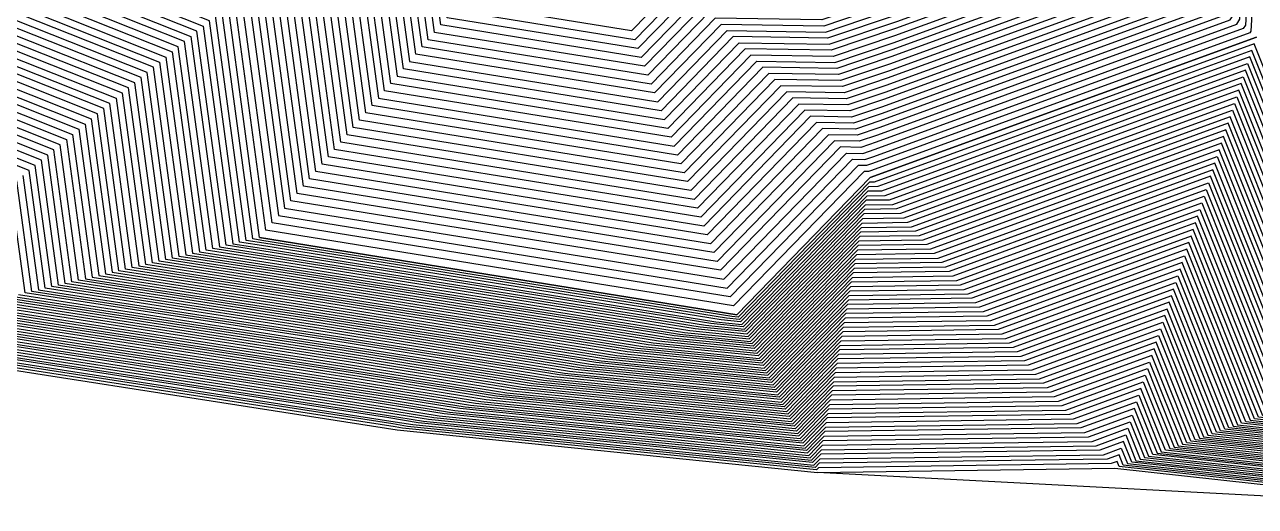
# Model space of a CAD drawing. Extents: x 7084 to 11035, y 13750 to 16729.
# Drawn here: x 8402 to 10154, y 13750 to 14435 of the extents above; entities that cross this region are included whole.
import ezdxf

# ---------------------------------------------------------------- set-up
doc = ezdxf.new("R2010")
doc.units = 0
doc.layers.add('Default', color=7, linetype='Continuous')

msp = doc.modelspace()

# ---------------------------------------------------------------- linework, layer by layer
at = {"layer": 'Default'}
for points in [[(9888.7, 16023.3), (10171.5, 15653.9), (10195.5, 15342.1), (10195.4, 15331.1), (10192.1, 15316.8), (10139.4, 14434.1), (10136.4, 14429.4), (9609.1, 14237.5), (9600.4, 14234.6), (9588.7, 14234.7), (9406.6, 14047.6), (8754.7, 14153.2), (8711.5, 14469.8), (8702.2, 14471.4), (8695.3, 14471.6), (8689.6, 14471.6)], [(9889.5, 16034.8), (10178.2, 15657.7), (10202.7, 15339.4), (10202.7, 15333.9), (10201, 15326.8), (10147.2, 14425.6), (10145.7, 14423.3), (9607.4, 14227.4), (9603.1, 14225.9), (9597.2, 14226), (9411.3, 14035), (8745.8, 14142.8), (8701.7, 14466)], [(8949.3, 16008.7), (9226.1, 15817.4), (9301.1, 15815), (9343.3, 15800.2), (9386.3, 15783.8), (9758.7, 15882.7), (9876.6, 15850.7), (10071.1, 15596.8), (10087.5, 15382.4), (10086.8, 15289.4), (10058.6, 15167.5), (10022.4, 14560.7), (9997.4, 14520.8), (9634.9, 14388.9), (9560.7, 14363.9), (9461.5, 14365.5), (9336.2, 14236.8), (8888, 14309.4), (8858.4, 14527.1), (8779.5, 14540.4), (8720.1, 14541.9), (8671.7, 14541.9), (8642.8, 14551.3), (8260.5, 14703)], [(8147.5, 14694.6), (8680.4, 14483.1), (8687.2, 14480.9), (8698.6, 14480.9), (8712.5, 14480.6), (8731.1, 14477.4), (8772.4, 14174), (9397.2, 14072.9), (9571.8, 14252.2), (9595.1, 14251.8), (9612.6, 14257.7), (10117.9, 14441.6), (10123.8, 14451), (10174.3, 15296.9), (10180.9, 15325.6), (10181.1, 15347.4), (10158.1, 15646.3), (9887.1, 16000.3)], [(10758.2, 15989), (10856.7, 15895.3), (10960.2, 15540.5), (10982.3, 15489.8), (10923.2, 15085.7), (10920.4, 15017.4), (10826.8, 14238.8), (10799.2, 14107.8), (10685.9, 13955), (10641.6, 13898.7), (10429.8, 13785.4), (10025.9, 13829.7), (9990.8, 13917.4), (9889.4, 13880.5), (9544.6, 13875.5), (9509.6, 13839.6), (9021.9, 13888.8), (8896.5, 13909.1), (8231.4, 14012.6)], [(9886.3, 15988.8), (10151.4, 15642.5), (10173.9, 15350.1), (10173.7, 15322.8), (10165.4, 15286.9), (10116, 14459.4), (10108.6, 14447.7), (9614.3, 14267.8), (9592.5, 14260.4), (9563.3, 14260.9), (9392.5, 14085.5), (8781.3, 14184.4), (8740.9, 14481.3), (8717.7, 14485.2), (8700.2, 14485.6), (8686, 14485.6)], [(8400.1, 14220.2), (8422.2, 14057.8), (8836.3, 13993.4), (9170.6, 13939.2), (9474.2, 13908.6), (9567.7, 14004.5), (9782.4, 14007.6), (10052.8, 14106), (10146.2, 13872.3), (10397.7, 13844.7), (10529.6, 13915.2), (10647.6, 14065.3), (10718.1, 14160.4), (10791.9, 14509.8), (10850.2, 14994.6), (10857.5, 15176.6), (10894.3, 15428.2), (10835.3, 15563.6), (10770.9, 15784.5), (10709.6, 15842.8), (10591.6, 15973.2)], [(9885.5, 15977.3), (10144.7, 15638.7), (10166.7, 15352.8), (10166.4, 15320), (10156.5, 15277), (10108.2, 14467.8), (10099.4, 14453.8), (9616, 14277.9)], [(9884.7, 15965.8), (10138, 15634.9), (10159.5, 15355.5), (10159.2, 15317.2), (10147.6, 15267), (10100.4, 14476.3), (10090.1, 14459.9), (9617.7, 14288), (9587.2, 14277.7), (9546.3, 14278.3), (9383.1, 14110.7), (8799.1, 14205.3), (8760.5, 14488.9), (8728, 14494.4), (8703.5, 14495), (8683.6, 14495), (8671.7, 14498.9), (8173.6, 14696.6)], [(9883.9, 15954.3), (10131.4, 15631), (10152.3, 15358.2), (10152, 15314.4), (10138.7, 15257.1), (10092.6, 14484.7), (10080.8, 14466), (9619.4, 14298.1), (9584.5, 14286.3), (9537.8, 14287), (9378.4, 14123.3), (8808, 14215.7), (8770.3, 14492.7), (8733.1, 14499), (8705.2, 14499.7), (8682.4, 14499.7), (8668.8, 14504.1), (8182.2, 14697.2)], [(8269.6, 14021.7), (8884.4, 13926), (9051.6, 13898.9), (9502.5, 13853.4), (9549.2, 13901.3), (9868, 13905.9), (10003.2, 13955.1), (10049.9, 13838.2), (10423.4, 13797.2), (10619.2, 13902), (10678.2, 13977.1), (10783, 14118.3), (10819.8, 14293), (10906.4, 15012.8), (10910.1, 15103.9), (10964.7, 15477.5), (10935.2, 15545.1), (10839.6, 15873.2), (10748.5, 15959.7)], [(10903.9, 15956.3), (11028.9, 15527.9), (11030.7, 15523.6), (10959.3, 15035.7), (10959.1, 15030), (10846.1, 14089.7), (10843.8, 14078.8), (10706.9, 13894.3), (10703.3, 13889.6), (10447.5, 13752.8), (9959.7, 13806.3), (9956.8, 13813.6), (9948.3, 13810.6), (9531.9, 13804.6)], [(10891.1, 15939.7), (11010.1, 15531.3), (11017.5, 15514.4), (10949.5, 15049.3), (10948.6, 15026.5), (10840.8, 14130.4), (10831.6, 14086.7), (10701.2, 13910.9), (10686.5, 13892.1), (10442.6, 13761.7), (9977.7, 13812.7), (9966, 13841.9), (9932.2, 13829.6), (9535.4, 13824), (9523.7, 13812), (8962.4, 13868.7), (8920.6, 13875.5), (8155.2, 13994.6)], [(9883.1, 15942.8), (10124.7, 15627.2), (10145.1, 15360.9), (10144.7, 15311.7), (10129.8, 15247.1), (10084.8, 14493.2), (10071.6, 14472.1), (9621.2, 14308.2), (9581.9, 14294.9), (9529.3, 14295.7), (9373.8, 14135.9), (8816.9, 14226.1), (8780, 14496.5), (8738.3, 14503.6), (8706.8, 14504.4), (8681.2, 14504.4), (8665.9, 14509.4), (8190.9, 14697.9)], [(9337.2, 15834.2), (9365, 15823.5), (9805.1, 15940.5), (9881.5, 15919.8), (10111.3, 15619.6), (10130.7, 15366.3), (10130.2, 15306.1), (10112, 15227.2), (10069.2, 14510), (10053, 14484.3), (9624.6, 14328.3), (9576.6, 14312.2), (9512.4, 14313.2), (9364.4, 14161.2), (8834.7, 14246.9), (8799.6, 14504.2), (8748.6, 14512.8), (8710.2, 14513.8), (8678.8, 14513.8), (8660.1, 14519.8), (8208.3, 14699.1)], [(10899.7, 15950.8), (11022.6, 15529), (11026.3, 15520.5), (10956, 15040.2), (10955.6, 15028.8), (10844.3, 14103.3), (10839.7, 14081.4), (10705, 13899.9), (10697.7, 13890.5), (10445.9, 13755.7), (9965.7, 13808.5), (9959.9, 13823.1), (9943, 13816.9), (9533.1, 13811.1)], [(9937.6, 13823.3), (9962.9, 13832.5), (9971.7, 13810.6), (10444.3, 13758.7), (10692.1, 13891.3), (10703.1, 13905.4), (10835.7, 14084.1), (10842.6, 14116.8), (10952.1, 15027.7), (10952.8, 15044.8), (11021.9, 15517.5), (11016.4, 15530.2), (10895.4, 15945.2)], [(10493.7, 15921.4), (10670.7, 15725.8), (10702.3, 15695.8), (10735.5, 15582), (10824, 15379), (10805, 15249.4), (10793.9, 14976.3), (10763.9, 14726.6), (10653.3, 14202.5), (10616.9, 14153.5), (10440, 13928.4), (10372, 13892.1), (10242.4, 13906.3), (10102.3, 14256.9), (9696.7, 14109.3), (9586.1, 14107.7), (9446, 13963.8), (9289.6, 13979.6), (8788.1, 14060.8), (8574.8, 14094), (8541.6, 14337.5), (8113.8, 14507.3)], [(10487.6, 15918.2), (10668.2, 15718.5), (10698, 15690.2), (10729.2, 15583.1), (10819.6, 15375.9), (10801.7, 15253.9), (10790.4, 14975.2), (10762.2, 14740.1), (10649.2, 14205.2), (10615, 14159.1), (10434.4, 13929.3), (10370.4, 13895), (10248.5, 13908.4), (10105.4, 14266.3), (9691.4, 14115.6), (9587.3, 14114.1), (9444.2, 13967.2), (9297, 13982.1), (8785.1, 14065), (8584.3, 14096.2), (8550.4, 14344.8), (8113.8, 14518.1)], [(8113.9, 14496.4), (8532.7, 14330.2), (8565.2, 14091.7), (8791.1, 14056.5), (9282.1, 13977.1), (9447.8, 13960.3), (9585, 14101.2), (9702.1, 14102.9), (10099.2, 14247.4), (10236.4, 13904.2), (10373.6, 13889.1), (10445.6, 13927.6), (10618.9, 14148), (10657.3, 14199.9), (10765.7, 14713), (10797.4, 14977.5), (10808.3, 15244.8), (10828.4, 15382.1), (10741.7, 15580.8), (10706.6, 15701.3), (10673.1, 15733.1), (10499.8, 15924.6)], [(8174.2, 13999.1), (8914.6, 13883.9), (8977.2, 13873.7), (9520.2, 13818.9), (9537.7, 13836.9), (9921.5, 13842.3), (9972.2, 13860.8), (9989.8, 13817), (10439.4, 13767.6), (10675.2, 13893.8), (10697.4, 13921.9), (10823.5, 14092), (10837.3, 14157.5), (10941.5, 15024.3), (10942.9, 15058.4), (11008.7, 15508.2), (10997.7, 15533.6), (10882.5, 15928.6)], [(8183.8, 14001.3), (8911.5, 13888.1), (8984.7, 13876.2), (9518.4, 13822.3), (9538.8, 13843.3), (9916.2, 13848.7), (9975.3, 13870.2), (9995.8, 13819.1), (10437.8, 13770.6), (10669.6, 13894.6), (10695.5, 13927.4), (10819.4, 14094.6), (10835.6, 14171), (10938, 15023.1), (10939.6, 15062.9), (11004.3, 15505.2), (10991.4, 15534.8), (10878.2, 15923.1)], [(9882.3, 15931.3), (10118, 15623.4), (10137.9, 15363.6), (10137.5, 15308.9), (10120.9, 15237.2), (10077, 14501.6), (10062.3, 14478.2), (9622.9, 14318.2), (9579.2, 14303.5), (9520.9, 14304.5), (9369.1, 14148.5), (8825.8, 14236.5), (8789.8, 14500.4), (8743.4, 14508.2), (8708.5, 14509.1), (8680, 14509.1), (8663, 14514.6), (8199.6, 14698.5)], [(8193.3, 14003.6), (8908.5, 13892.3), (8992.1, 13878.8), (9516.6, 13825.8), (9540, 13849.8), (9910.8, 13855.1), (9978.4, 13879.7), (10001.8, 13821.2), (10436.2, 13773.5), (10664, 13895.4), (10693.5, 13932.9), (10815.4, 14097.2), (10833.8, 14184.6), (10934.5, 15022), (10936.3, 15067.5), (10999.9, 15502.1), (10985.2, 15535.9), (10873.9, 15917.5)], [(10869.6, 15912), (10978.9, 15537.1), (10995.5, 15499), (10933.1, 15072), (10931, 15020.8), (10832.1, 14198.1), (10811.3, 14099.9), (10691.6, 13938.5), (10658.4, 13896.2), (10434.6, 13776.5), (10007.8, 13823.4), (9981.5, 13889.1), (9905.5, 13861.4), (9541.1, 13856.2), (9514.9, 13829.2), (8999.6, 13881.3), (8905.5, 13896.5), (8202.8, 14005.9)], [(8212.4, 14008.1), (8902.5, 13900.7), (9007, 13883.8), (9513.1, 13832.7), (9542.3, 13862.6), (9900.1, 13867.8), (9984.6, 13898.5), (10013.8, 13825.5), (10433, 13779.5), (10652.8, 13897.1), (10689.7, 13944), (10807.3, 14102.5), (10830.3, 14211.7), (10927.5, 15019.7), (10929.8, 15076.6), (10991.1, 15495.9), (10972.7, 15538.2), (10865.3, 15906.4)], [(9880.7, 15908.2), (10104.6, 15615.8), (10123.5, 15368.9), (10123, 15303.3), (10103.1, 15217.3), (10061.4, 14518.5), (10043.7, 14490.3), (9626.3, 14338.4), (9573.9, 14320.8), (9503.9, 14321.9), (9359.7, 14173.8), (8843.6, 14257.3), (8809.4, 14508), (8753.7, 14517.4), (8711.8, 14518.5), (8677.6, 14518.5), (8657.2, 14525.1), (8217, 14699.8)], [(8221.9, 14010.4), (8899.5, 13904.9), (9014.4, 13886.3), (9511.3, 13836.1), (9543.4, 13869.1), (9894.8, 13874.1), (9987.7, 13907.9), (10019.8, 13827.6), (10431.4, 13782.4), (10647.2, 13897.9), (10687.8, 13949.5), (10803.2, 14105.1), (10828.6, 14225.2), (10924, 15018.6), (10926.5, 15081.1), (10986.7, 15492.9), (10966.4, 15539.4), (10861, 15900.9)], [(10469.2, 15908.5), (10661, 15696.6), (10685.1, 15673.6), (10710.5, 15586.6), (10806.4, 15366.7), (10791.9, 15267.6), (10779.9, 14971.7), (10756.9, 14780.8), (10637.1, 14213.1), (10609.3, 14175.6), (10417.5, 13931.7), (10365.6, 13903.9), (10266.5, 13914.8), (10114.7, 14294.6), (9675.3, 14134.7), (9590.7, 14133.5), (9438.9, 13977.6), (9319.3, 13989.7), (8776, 14077.6), (8612.9, 14103)], [(8113.1, 14626.8), (8638.9, 14418.2), (8679.7, 14118.8), (8754.9, 14107.1), (9371.4, 14007.3), (9426.6, 14001.7), (9598.8, 14178.6), (9637.8, 14179.2), (10136.4, 14360.6), (10308.6, 13929.7), (10354.4, 13924.7), (10378.3, 13937.5), (10595.9, 14214.2), (10608.7, 14231.5), (10744.7, 14875.6), (10755.3, 14963.8), (10768.9, 15299.4), (10775.6, 15345.2), (10666.8, 15594.6), (10655.1, 15634.8), (10643.9, 15645.4), (10426.4, 15885.8)], [(10432.5, 15889.1), (10646.4, 15652.7), (10659.4, 15640.4), (10673, 15593.5), (10780, 15348.2), (10772.2, 15294.9), (10758.8, 14964.9), (10746.4, 14862.1), (10612.8, 14228.9), (10597.8, 14208.7), (10383.9, 13936.7), (10356, 13921.7), (10302.6, 13927.6), (10133.3, 14351.2), (9643.2, 14172.8), (9597.6, 14172.2), (9428.3, 13998.3), (9363.9, 14004.8), (8758, 14102.9), (8670.1, 14116.5), (8630, 14410.8), (8113.2, 14616)], [(8113.4, 14583.4), (8603.5, 14388.8), (8641.5, 14109.8), (8767, 14090.2), (9341.6, 13997.2), (9433.6, 13987.9), (9594.2, 14152.8), (9659.2, 14153.8), (10124, 14322.9), (10284.6, 13921.2), (10360.8, 13912.8), (10400.7, 13934.2), (10603.5, 14192.1), (10624.9, 14221), (10751.7, 14821.4), (10769.3, 14968.3), (10782, 15281.2), (10793.2, 15357.5), (10691.8, 15590), (10672.2, 15657), (10653.7, 15674.7), (10450.9, 15898.8)], [(9879.9, 15896.7), (10097.9, 15612), (10116.3, 15371.6), (10115.7, 15300.5), (10094.2, 15207.3), (10053.6, 14526.9), (10034.5, 14496.4), (9628, 14348.5), (9571.3, 14329.4), (9495.4, 14330.6), (9355, 14186.4), (8852.5, 14267.7), (8819.2, 14511.8), (8758.9, 14522), (8713.5, 14523.2), (8676.4, 14523.2), (8654.3, 14530.3), (8225.7, 14700.4)], [(9879, 15885.2), (10091.2, 15608.2), (10109.1, 15374.3), (10108.5, 15297.8), (10085.3, 15197.4), (10045.8, 14535.4), (10025.2, 14502.5), (9629.7, 14358.6), (9568.6, 14338), (9486.9, 14339.3), (9350.3, 14199), (8861.4, 14278.2), (8829, 14515.6), (8764, 14526.6), (8715.1, 14527.8), (8675.2, 14527.8), (8651.4, 14535.6), (8234.4, 14701.1)], [(8241, 14014.9), (8893.5, 13913.4), (9029.3, 13891.4), (9507.8, 13843), (9545.7, 13882), (9884.1, 13886.8), (9993.9, 13926.8), (10031.9, 13831.9), (10428.2, 13788.3), (10636, 13899.6), (10684, 13960.5), (10795.1, 14110.4), (10825.1, 14252.3), (10916.9, 15016.3), (10919.9, 15090.2), (10977.9, 15486.7), (10954, 15541.7), (10852.5, 15889.8)], [(8250.5, 14017.1), (8890.5, 13917.6), (9036.7, 13893.9), (9506, 13846.5), (9546.9, 13888.4), (9878.7, 13893.2), (9997, 13936.2), (10037.9, 13834), (10426.6, 13791.3), (10630.4, 13900.4), (10682.1, 13966), (10791.1, 14113), (10823.3, 14265.9), (10913.4, 15015.1), (10916.6, 15094.8), (10973.5, 15483.6), (10947.7, 15542.8), (10848.2, 15884.3)], [(10438.6, 15892.3), (10648.8, 15660), (10663.7, 15645.9), (10679.3, 15592.3), (10784.4, 15351.3), (10775.4, 15290.3), (10762.3, 14966), (10748.2, 14848.5), (10616.8, 14226.2), (10599.7, 14203.2), (10389.5, 13935.9), (10357.6, 13918.7), (10296.6, 13925.4), (10130.2, 14341.8), (9648.5, 14166.5), (9596.5, 14165.7), (9430.1, 13994.8), (9356.5, 14002.3), (8761, 14098.7), (8660.6, 14114.3)], [(10395.8, 15869.6), (10631.8, 15608.9), (10633.6, 15607.1), (10635.6, 15600.4), (10753.6, 15329.8), (10752.5, 15322.2), (10737.7, 14958), (10735.9, 14943.4), (10588.5, 14244.7), (10586.3, 14241.8), (10350.3, 13941.6), (10346.3, 13939.5), (10338.7, 13940.3), (10151.9, 14407.8), (9611.1, 14211), (9604.6, 14210.9), (9417.7, 14019), (9408.5, 14019.9), (8739.9, 14128.1), (8727.3, 14130.1), (8683.1, 14454.8), (8112.8, 14681.2)], [(10401.9, 15872.9), (10634.2, 15616.2), (10637.9, 15612.6), (10641.8, 15599.3), (10758, 15332.9), (10755.7, 15317.6), (10741.2, 14959.2), (10737.7, 14929.8), (10592.5, 14242), (10588.2, 14236.3), (10355.9, 13940.8), (10347.9, 13936.5), (10332.7, 13938.2), (10148.8, 14398.3), (9616.4, 14204.6), (9603.4, 14204.4), (9419.5, 14015.5), (9401.1, 14017.4), (8742.9, 14123.9), (8717.8, 14127.8), (8674.3, 14447.5), (8112.9, 14670.3)], [(10420.3, 15882.6), (10641.5, 15638.1), (10650.8, 15629.3), (10660.6, 15595.8), (10771.2, 15342.1), (10765.6, 15304), (10751.8, 14962.6), (10742.9, 14889.2), (10604.7, 14234.1), (10594, 14219.7), (10372.7, 13938.3), (10352.7, 13927.6), (10314.6, 13931.8), (10139.5, 14370), (9632.5, 14185.5), (9599.9, 14185.1), (9424.8, 14005.2), (9378.8, 14009.8), (8751.9, 14111.3), (8689.2, 14121.1), (8647.7, 14425.5), (8113, 14637.7)], [(8113, 14648.6), (8656.6, 14432.8), (8698.7, 14123.3), (8748.9, 14115.5), (9386.2, 14012.3), (9423, 14008.6), (9601.1, 14191.5), (9627.1, 14191.9), (10142.6, 14379.5), (10320.7, 13933.9), (10351.1, 13930.6), (10367.1, 13939.2), (10592.1, 14225.2), (10600.6, 14236.8), (10741.2, 14902.7), (10748.3, 14961.5), (10762.3, 15308.5), (10766.8, 15339), (10654.3, 15597), (10646.5, 15623.7), (10639.1, 15630.8), (10414.1, 15879.4)], [(9878.2, 15873.7), (10084.5, 15604.4), (10101.9, 15377), (10101.3, 15295), (10076.4, 15187.4), (10038, 14543.8), (10015.9, 14508.6), (9631.5, 14368.7), (9566, 14346.7), (9478.4, 14348), (9345.6, 14211.6), (8870.2, 14288.6), (8838.8, 14519.4), (8769.2, 14531.2), (8716.8, 14532.5), (8674, 14532.5), (8648.5, 14540.8), (8243.1, 14701.7)], [(8260.1, 14019.4), (8887.5, 13921.8), (9044.2, 13896.4), (9504.3, 13849.9), (9548, 13894.9), (9873.4, 13899.5), (10000.1, 13945.7), (10043.9, 13836.1), (10425, 13794.3), (10624.8, 13901.2), (10680.1, 13971.5), (10787, 14115.7), (10821.6, 14279.4), (10909.9, 15014), (10913.4, 15099.3), (10969.1, 15480.5), (10941.5, 15544), (10843.9, 15878.7)], [(10835.3, 15867.6), (10929, 15546.3), (10960.3, 15474.4), (10906.8, 15108.4), (10902.9, 15011.7), (10818.1, 14306.5), (10778.9, 14120.9), (10676.3, 13982.6), (10613.6, 13902.9), (10421.8, 13800.2), (10055.9, 13840.4), (10006.3, 13964.5), (9862.7, 13912.3), (9550.4, 13907.8), (9500.7, 13856.8), (9059, 13901.4), (8881.4, 13930.2), (8279.1, 14023.9)], [(10408, 15876.1), (10636.6, 15623.5), (10642.2, 15618.2), (10648.1, 15598.1), (10762.4, 15335.9), (10759, 15313.1), (10744.7, 14960.3), (10739.4, 14916.3), (10596.6, 14239.4), (10590.1, 14230.7), (10361.5, 13940), (10349.5, 13933.6), (10326.7, 13936.1), (10145.7, 14388.9), (9621.8, 14198.2), (9602.3, 14198), (9421.3, 14012.1), (9393.7, 14014.9), (8745.9, 14119.7)], [(9877.4, 15862.2), (10077.8, 15600.6), (10094.7, 15379.7), (10094, 15292.2), (10067.5, 15177.5), (10030.2, 14552.2), (10006.7, 14514.7), (9633.2, 14378.8), (9563.3, 14355.3), (9469.9, 14356.7), (9340.9, 14224.2), (8879.1, 14299), (8848.6, 14523.3), (8774.3, 14535.8), (8718.4, 14537.2), (8672.9, 14537.2), (8645.6, 14546.1), (8251.8, 14702.4)], [(10826.7, 15856.5), (10916.5, 15548.6), (10951.5, 15468.2), (10900.2, 15117.5), (10895.8, 15009.4), (10814.6, 14333.6), (10770.8, 14126.2), (10672.5, 13993.6), (10602.4, 13904.5), (10418.6, 13806.1), (10068, 13844.6), (10012.5, 13983.4), (9852, 13925), (9552.7, 13920.7), (9497.2, 13863.7), (9073.9, 13906.5), (8875.4, 13938.6), (8298.2, 14028.4)], [(8307.7, 14030.7), (8872.4, 13942.8), (9081.3, 13909), (9495.4, 13867.2), (9553.8, 13927.1), (9846.6, 13931.3), (10015.6, 13992.8), (10074, 13846.7), (10417, 13809.1), (10596.8, 13905.3), (10670.6, 13999.1), (10766.8, 14128.8), (10812.9, 14347.2), (10892.3, 15008.3), (10896.9, 15122.1), (10947.1, 15465.2), (10910.3, 15549.7), (10822.4, 15851)], [(10831, 15862.1), (10922.7, 15547.4), (10955.9, 15471.3), (10903.5, 15113), (10899.4, 15010.6), (10816.4, 14320.1), (10774.9, 14123.6), (10674.4, 13988.1), (10608, 13903.7), (10420.2, 13803.2), (10062, 13842.5), (10009.4, 13974), (9857.3, 13918.6), (9551.5, 13914.2), (9499, 13860.3), (9066.5, 13904), (8878.4, 13934.4)], [(9875.8, 15839.2), (10064.4, 15592.9), (10080.4, 15385.1), (10079.5, 15286.6), (10049.7, 15157.6), (10014.6, 14569.1), (9988.1, 14526.9), (9636.6, 14399), (9558, 14372.5), (9453, 14374.2), (9331.5, 14249.4), (8896.9, 14319.8), (8868.2, 14530.9), (8784.6, 14545), (8721.8, 14546.6), (8670.5, 14546.6), (8639.9, 14556.5), (8269.2, 14703.7)], [(8317.3, 14033), (8869.4, 13947), (9088.8, 13911.5), (9493.7, 13870.6), (9555, 13933.6), (9841.2, 13937.7), (10018.7, 14002.3), (10080, 13848.9), (10415.4, 13812.1), (10591.2, 13906.2), (10668.6, 14004.6), (10762.7, 14131.5), (10811.1, 14360.7), (10888.8, 15007.1), (10893.7, 15126.6), (10942.7, 15462.1), (10904, 15550.9), (10818.1, 15845.5)], [(8326.8, 14035.2), (8866.4, 13951.3), (9096.2, 13914), (9491.9, 13874.1), (9556.1, 13940), (9835.9, 13944), (10021.8, 14011.7), (10086, 13851), (10413.8, 13815), (10585.6, 13907), (10666.7, 14010.2), (10758.7, 14134.1), (10809.4, 14374.3), (10885.3, 15006), (10890.4, 15131.2), (10938.3, 15459), (10897.8, 15552), (10813.8, 15839.9)], [(10809.5, 15834.4), (10891.5, 15553.2), (10933.9, 15455.9), (10887.1, 15135.7), (10881.8, 15004.9), (10807.6, 14387.8), (10754.6, 14136.7), (10664.8, 14015.7), (10580, 13907.8), (10412.1, 13818), (10092, 13853.1), (10024.9, 14021.1), (9830.5, 13950.4), (9557.3, 13946.5), (9490.1, 13877.5), (9103.7, 13916.6), (8863.4, 13955.5), (8336.3, 14037.5)], [(8277.9, 14704.3), (8637, 14561.8), (8669.3, 14551.3), (8723.4, 14551.3), (8789.8, 14549.6), (8877.9, 14534.7), (8905.8, 14330.2), (9326.8, 14262.1), (9444.5, 14382.9), (9555.4, 14381.1), (9638.3, 14409.1), (9978.9, 14533), (10006.8, 14577.5), (10040.8, 15147.6), (10072.3, 15283.8), (10073.2, 15387.7), (10057.7, 15589.1), (9875, 15827.7)], [(9874.2, 15816.2), (10051, 15585.3), (10066, 15390.4), (10065, 15281.1), (10032, 15137.7), (9999, 14586), (9969.6, 14539.1), (9640, 14419.2), (9552.7, 14389.8), (9436, 14391.6), (9322.2, 14274.7), (8914.7, 14340.6), (8887.7, 14538.5), (8794.9, 14554.2), (8725.1, 14556), (8668.1, 14556), (8634.1, 14567), (8286.5, 14704.9)], [(10801, 15823.3), (10879, 15555.5), (10925.1, 15449.8), (10880.5, 15144.8), (10874.8, 15002.6), (10804.1, 14414.9), (10746.5, 14142), (10661, 14026.7), (10568.8, 13909.5), (10408.9, 13823.9), (10104.1, 13857.4), (10031.1, 14040), (9819.8, 13963.1), (9559.6, 13959.4), (9486.6, 13884.4), (9118.5, 13921.6), (8857.3, 13963.9), (8355.4, 14042)], [(10796.7, 15817.7), (10872.8, 15556.6), (10920.7, 15446.7), (10877.2, 15149.3), (10871.2, 15001.4), (10802.4, 14428.5), (10742.4, 14144.6), (10659.1, 14032.2), (10563.2, 13910.3), (10407.3, 13826.9), (10110.1, 13859.5), (10034.2, 14049.4), (9814.5, 13969.4), (9560.7, 13965.8)], [(9873.4, 15804.7), (10044.3, 15581.5), (10058.8, 15393.1), (10057.8, 15278.3), (10023.1, 15127.7), (9991.2, 14594.4), (9960.3, 14545.2), (9641.7, 14429.3), (9550.1, 14398.4), (9427.5, 14400.3), (9317.5, 14287.3), (8923.6, 14351.1), (8897.5, 14542.3), (8800.1, 14558.8), (8726.7, 14560.7), (8666.9, 14560.7), (8631.2, 14572.3), (8295.2, 14705.6)], [(10779.5, 15795.6), (10847.8, 15561.3), (10903.1, 15434.4), (10864.1, 15167.5), (10857.2, 14996.9), (10795.4, 14482.7), (10726.2, 14155.2), (10651.4, 14054.3), (10540.8, 13913.6), (10400.9, 13838.7), (10134.1, 13868), (10046.6, 14087.1), (9793.1, 13994.9), (9565.3, 13991.6), (9477.8, 13901.7), (9155.7, 13934.2), (8842.3, 13985), (8403.1, 14053.3), (8382.4, 14205.5)], [(8384, 14048.8), (8848.3, 13976.5), (9140.8, 13929.2), (9481.3, 13894.8), (9563, 13978.7), (9803.8, 13982.2), (10040.4, 14068.3), (10122.1, 13863.8), (10404.1, 13832.8), (10552, 13911.9), (10655.2, 14043.2), (10734.3, 14149.9), (10798.9, 14455.6), (10864.2, 14999.1), (10870.7, 15158.4), (10911.9, 15440.5), (10860.3, 15558.9), (10788.1, 15806.7)], [(9798.4, 13988.5), (10043.5, 14077.7), (10128.1, 13865.9), (10402.5, 13835.8), (10546.4, 13912.8), (10653.3, 14048.8), (10730.3, 14152.5), (10797.1, 14469.1), (10860.7, 14998), (10867.4, 15163), (10907.5, 15437.5), (10854.1, 15560.1), (10783.8, 15801.1)], [(8303.9, 14706.2), (8628.3, 14577.5), (8665.7, 14565.4), (8728.4, 14565.4), (8805.2, 14563.4), (8907.3, 14546.2), (8932.5, 14361.5), (9312.8, 14299.9), (9419, 14409), (9547.4, 14407), (9643.5, 14439.4), (9951, 14551.3), (9983.4, 14602.9), (10014.2, 15117.8), (10050.6, 15275.5), (10051.6, 15395.8), (10037.6, 15577.7), (9872.6, 15793.2)], [(9871.8, 15781.7), (10030.9, 15573.9), (10044.4, 15398.5), (10043.3, 15272.7), (10005.3, 15107.8), (9975.6, 14611.3), (9941.8, 14557.4), (9645.2, 14449.5), (9544.8, 14415.6), (9410.5, 14417.8), (9308.1, 14312.5), (8941.4, 14371.9), (8917.1, 14550), (8810.4, 14567.9), (8730, 14570.1), (8664.5, 14570.1), (8625.4, 14582.7), (8312.6, 14706.9)], [(9353.4, 15743.6), (9421.7, 15717.6), (9681.2, 15786.5), (9868.6, 15735.7), (10004.1, 15558.7), (10015.6, 15409.2), (10014.3, 15261.6), (9969.7, 15068), (9944.4, 14645.1), (9904.7, 14581.8), (9652, 14489.8), (9534.2, 14450.1), (9376.6, 14452.6), (9289.3, 14363), (8976.9, 14413.5), (8956.3, 14565.3), (8831, 14586.3), (8736.7, 14588.8), (8659.7, 14588.8), (8613.8, 14603.7), (8347.4, 14709.5)], [(8114.2, 14442), (8488.5, 14293.5), (8517.5, 14080.4), (8806.1, 14035.5), (9244.9, 13964.4), (9456.6, 13943.1), (9579.2, 14069), (9728.8, 14071.1), (10083.7, 14200.3), (10206.3, 13893.5), (10381.6, 13874.3), (10473.6, 13923.5), (10628.4, 14120.4), (10677.6, 14186.7), (10774.4, 14645.3), (10815, 14983.2), (10824.7, 15222.1), (10850.4, 15397.5), (10772.9, 15575.1), (10728, 15729), (10685.3, 15769.7)], [(8114.2, 14452.9), (8497.3, 14300.8), (8527.1, 14082.7), (8803.1, 14039.7), (9252.4, 13967), (9454.8, 13946.5), (9580.3, 14075.4), (9723.5, 14077.5), (10086.8, 14209.7), (10212.4, 13895.7), (10380, 13877.3), (10468, 13924.3), (10626.5, 14126), (10673.6, 14189.4), (10772.7, 14658.8), (10811.5, 14982), (10821.4, 15226.7), (10846, 15394.4), (10766.7, 15576.2), (10723.7, 15723.5), (10682.8, 15762.4)], [(10753.8, 15762.3), (10810.4, 15568.2), (10876.7, 15415.9), (10844.4, 15194.8), (10836.1, 14990), (10784.9, 14564), (10701.9, 14171), (10639.9, 14087.4), (10507.2, 13918.5), (10391.3, 13856.5), (10170.2, 13880.8), (10065.2, 14143.7), (9761, 14033), (9572.3, 14030.3), (9467.2, 13922.4), (9200.3, 13949.3), (8824.2, 14010.2), (8460.3, 14066.8), (8435.4, 14249.5), (8114.6, 14376.8)], [(9283.5, 15757.6), (9355.5, 15732.3), (9428.8, 15704.3), (9665.7, 15767.3), (9867, 15712.6), (9990.7, 15551), (10001.2, 15414.6), (9999.8, 15256), (9951.9, 15048.1), (9928.8, 14661.9), (9886.2, 14594), (9655.5, 14510), (9528.9, 14467.4), (9359.6, 14470), (9279.9, 14388.2), (8994.7, 14434.4), (8975.8, 14572.9), (8841.2, 14595.5), (8740, 14598.2), (8657.3, 14598.2), (8608, 14614.2), (8364.8, 14710.7)], [(10762.3, 15773.4), (10822.9, 15565.9), (10885.5, 15422.1), (10851, 15185.7), (10843.1, 14992.3), (10788.4, 14536.9), (10710, 14165.7), (10643.8, 14076.3), (10518.4, 13916.9), (10394.5, 13850.6), (10158.2, 13876.5), (10059, 14124.9), (9771.7, 14020.3), (9570, 14017.4), (9470.7, 13915.5), (9185.5, 13944.3), (8830.2, 14001.8)], [(9734.2, 14064.8), (10080.6, 14190.9), (10200.3, 13891.4), (10383.2, 13871.3), (10479.2, 13922.7), (10630.4, 14114.9), (10681.7, 14184.1), (10776.1, 14631.7), (10818.5, 14984.3), (10828, 15217.6), (10854.8, 15400.6), (10779.2, 15573.9), (10732.3, 15734.6), (10687.7, 15777)], [(10678, 15747.8), (10715.2, 15712.4), (10754.2, 15578.5), (10837.2, 15388.2), (10814.8, 15235.8), (10804.5, 14979.7), (10769.2, 14685.9), (10665.5, 14194.6), (10622.7, 14137), (10456.8, 13926), (10376.8, 13883.2), (10224.4, 13899.9), (10093, 14228.6), (9712.8, 14090.2), (9582.6, 14088.3), (9451.3, 13953.4), (9267.2, 13972), (8797.1, 14048.1), (8546.2, 14087.2), (8515, 14315.5), (8114, 14474.7)], [(10680.4, 15755.1), (10719.4, 15718), (10760.4, 15577.4), (10841.6, 15391.3), (10818.1, 15231.2), (10808, 14980.9), (10770.9, 14672.4), (10669.5, 14192), (10624.6, 14131.5), (10462.4, 13925.1), (10378.4, 13880.2), (10218.4, 13897.8), (10089.9, 14219.2), (9718.1, 14083.8), (9581.5, 14081.9), (9453.1, 13950), (9259.8, 13969.5), (8800.1, 14043.9), (8536.6, 14084.9), (8506.2, 14308.2), (8114.1, 14463.8)], [(8114.4, 14409.4), (8462, 14271.5), (8488.9, 14073.6), (8815.2, 14022.9), (9222.6, 13956.9), (9461.9, 13932.7), (9575.7, 14049.7), (9744.9, 14052.1), (10074.4, 14172), (10188.3, 13887.2), (10386.5, 13865.4), (10490.4, 13921), (10634.2, 14103.9), (10689.8, 14178.8), (10779.6, 14604.6), (10825.6, 14986.6), (10834.5, 15208.5), (10863.5, 15406.7), (10791.6, 15571.6), (10740.9, 15745.7)], [(10745.2, 15751.2), (10797.9, 15570.5), (10867.9, 15409.8), (10837.8, 15203.9), (10829.1, 14987.7), (10781.4, 14591.1), (10693.8, 14176.2), (10636.1, 14098.4), (10496, 13920.2), (10388.1, 13862.4), (10182.3, 13885), (10071.4, 14162.6), (9750.2, 14045.7), (9574.6, 14043.2), (9463.6, 13929.3), (9215.2, 13954.4), (8818.2, 14018.6), (8479.4, 14071.4), (8453.1, 14264.2), (8114.5, 14398.6)], [(10749.5, 15756.8), (10804.1, 15569.3), (10872.3, 15412.9), (10841.1, 15199.4), (10832.6, 14988.9), (10783.1, 14577.5), (10697.9, 14173.6), (10638, 14092.9), (10501.6, 13919.4), (10389.7, 13859.5), (10176.3, 13882.9), (10068.3, 14153.1), (9755.6, 14039.4), (9573.4, 14036.8), (9465.4, 13925.8), (9207.8, 13951.8), (8821.2, 14014.4), (8469.9, 14069.1), (8444.3, 14256.8), (8114.6, 14387.7)], [(9869.4, 15747.2), (10010.8, 15562.5), (10022.8, 15406.5), (10021.6, 15264.4), (9978.6, 15078), (9952.2, 14636.6), (9914, 14575.7), (9650.3, 14479.7), (9536.8, 14441.5), (9385.1, 14443.9), (9294, 14350.3), (8968, 14403.1), (8946.5, 14561.4), (8825.8, 14581.7), (8735, 14584.1), (8660.9, 14584.1), (8616.7, 14598.5), (8338.7, 14708.8)], [(9282, 15752.8), (9356.5, 15726.6), (9432.3, 15697.7), (9658, 15757.7), (9866.2, 15701.1), (9984, 15547.2), (9994, 15417.3), (9992.6, 15253.2), (9943, 15038.2), (9921, 14670.4), (9876.9, 14600.1), (9657.2, 14520.1), (9526.2, 14476), (9351.1, 14478.8), (9275.2, 14400.8), (9003.6, 14444.8), (8985.6, 14576.7), (8846.4, 14600.1), (8741.6, 14602.9), (8656.2, 14602.9), (8605.1, 14619.4), (8373.5, 14711.4)], [(9357.5, 15721), (9435.8, 15691.1), (9650.2, 15748), (9865.4, 15689.6), (9977.3, 15543.4), (9986.8, 15420), (9985.4, 15250.5), (9934.1, 15028.2), (9913.2, 14678.8), (9867.6, 14606.2), (9658.9, 14530.2), (9523.6, 14484.6), (9342.7, 14487.5), (9270.6, 14413.4), (9012.5, 14455.2), (8995.4, 14580.5), (8851.5, 14604.7), (8743.3, 14607.6), (8655, 14607.6), (8602.3, 14624.7), (8382.1, 14712)], [(9870.2, 15758.7), (10017.5, 15566.3), (10030, 15403.9), (10028.8, 15267.2), (9987.5, 15087.9), (9960, 14628.2), (9923.2, 14569.6), (9648.6, 14469.6), (9539.5, 14432.9), (9393.6, 14435.2), (9298.7, 14337.7), (8959.2, 14392.7), (8936.7, 14557.6), (8820.7, 14577.1), (8733.3, 14579.4)], [(9279.1, 15743.3), (9358.5, 15715.3), (9439.4, 15684.4), (9642.5, 15738.4), (9864.5, 15678.1), (9970.6, 15539.6), (9979.6, 15422.7), (9978.1, 15247.7), (9925.2, 15018.3), (9905.4, 14687.3), (9858.4, 14612.3), (9660.6, 14540.3), (9520.9, 14493.2), (9334.2, 14496.2), (9265.9, 14426), (9021.4, 14465.6), (9005.2, 14584.3), (8856.7, 14609.3)], [(10675.5, 15740.4), (10710.9, 15706.9), (10747.9, 15579.7), (10832.8, 15385.2), (10811.6, 15240.3), (10801, 14978.6), (10767.4, 14699.5), (10661.4, 14197.3), (10620.8, 14142.5), (10451.2, 13926.8), (10375.2, 13886.1), (10230.4, 13902), (10096.1, 14238), (9707.4, 14096.6), (9583.8, 14094.8), (9449.5, 13956.9), (9274.7, 13974.5), (8794.1, 14052.3), (8555.7, 14089.4), (8523.9, 14322.8), (8114, 14485.5)], [(8138.8, 14694), (8683.3, 14477.9), (8688.4, 14476.2), (8696.9, 14476.2), (8707.4, 14476), (8721.3, 14473.6), (8763.6, 14163.6), (9401.9, 14060.3), (9580.3, 14243.5), (9597.8, 14243.2), (9610.9, 14247.6), (10127.2, 14435.5), (10131.6, 14442.5), (10183.2, 15306.8), (10188.2, 15328.4), (10188.3, 15344.8), (10164.8, 15650.1)], [(8113.4, 14572.5), (8594.6, 14381.5), (8632, 14107.5), (8770, 14086), (9334.2, 13994.7), (9435.4, 13984.5), (9593, 14146.4), (9664.6, 14147.4), (10120.9, 14313.5), (10278.5, 13919.1), (10362.4, 13909.9), (10406.3, 13933.4), (10605.5, 14186.6), (10629, 14218.3), (10753.4, 14807.9), (10772.9, 14969.5), (10785.3, 15276.7), (10797.6, 15360.6), (10698, 15588.9)], [(7446.4, 14178.9), (8117, 13985.5), (8932.6, 13858.6), (9530.7, 13798.2), (9953.7, 13804.2), (10449.1, 13749.8), (9530.7, 13798.2), (9953.7, 13804.2), (10449.1, 13749.8), (10708.9, 13888.8), (10847.8, 14076.2), (11035.1, 15526.7), (10962.6, 15031.1), (10847.8, 14076.2), (10636.4, 13755.9), (10708.9, 13888.8), (10636.4, 13755.9), (10449.1, 13749.8), (10708.9, 13888.8)], [(8164.7, 13996.8), (8917.6, 13879.7), (8969.8, 13871.2), (9521.9, 13815.4), (9536.5, 13830.4), (9926.9, 13836), (9969.1, 13851.4), (9983.7, 13814.8), (10441, 13764.6), (10680.8, 13892.9), (10699.3, 13916.4), (10827.6, 14089.3), (10839.1, 14143.9), (10945, 15025.4), (10946.2, 15053.8), (11013.1, 15511.3), (11003.9, 15532.5)], [(10008.4, 15411.9), (10007.1, 15258.8), (9960.8, 15058.1), (9936.6, 14653.5), (9895.4, 14587.9), (9653.8, 14499.9), (9531.5, 14458.8), (9368.1, 14461.3), (9284.6, 14375.6), (8985.8, 14423.9), (8966.1, 14569.1), (8836.1, 14590.9), (8738.3, 14593.5), (8658.5, 14593.5), (8610.9, 14609), (8356.1, 14710.1)], [(10883.8, 15140.3), (10878.3, 15003.7), (10805.9, 14401.4), (10750.6, 14139.4), (10662.9, 14021.2), (10574.4, 13908.6), (10410.5, 13820.9), (10098.1, 13855.3), (10028, 14030.5), (9825.2, 13956.7), (9558.4, 13952.9), (9488.4, 13881), (9111.1, 13919.1), (8860.4, 13959.7), (8345.9, 14039.7)], [(8736.9, 14132.4), (9416, 14022.4), (9605.7, 14217.3), (10155, 14417.2), (9605.7, 14217.3), (9416, 14022.4), (8736.9, 14132.4), (8691.9, 14462.2), (8112.7, 14692.1), (7578.4, 14966.9)], [(9616, 14277.9), (9589.8, 14269), (9554.8, 14269.6), (9387.8, 14098.1), (8790.2, 14194.8), (8750.7, 14485.1), (8722.8, 14489.8), (8701.9, 14490.3), (8684.8, 14490.3), (8674.6, 14493.6), (8164.9, 14695.9)], [(8321.3, 14707.5), (8622.5, 14588), (8663.3, 14574.8), (8731.7, 14574.8), (8815.5, 14572.5), (8926.9, 14553.8), (8950.3, 14382.3), (9303.4, 14325.1), (9402.1, 14426.5), (9542.1, 14424.3), (9646.9, 14459.6), (9932.5, 14563.5)], [(8736.9, 14132.4), (8691.9, 14462.2), (8112.7, 14692.1), (7478.6, 14477.2)], [(8745.9, 14119.7), (8708.3, 14125.6), (8665.4, 14440.2), (8112.9, 14659.4)], [(8660.6, 14114.3), (8621.2, 14403.5), (8113.2, 14605.1)], [(8113.3, 14594.2), (8612.3, 14396.2), (8651.1, 14112), (8764, 14094.4), (9349, 13999.7), (9431.9, 13991.4), (9595.3, 14159.3), (9653.9, 14160.1), (10127.1, 14332.3), (10290.6, 13923.3), (10359.2, 13915.8)], [(10607.4, 14181.1), (10411.9, 13932.6), (10364, 13906.9), (10272.5, 13916.9), (10117.8, 14304), (9669.9, 14141), (9591.9, 14139.9), (9437.2, 13981), (9326.7, 13992.2), (8773, 14081.8), (8622.4, 14105.2), (8585.8, 14374.2), (8113.5, 14561.6)], [(8612.9, 14103), (8577, 14366.8), (8113.6, 14550.7)], [(10260.5, 13912.7), (10111.6, 14285.2), (9680.7, 14128.3), (9589.6, 14127), (9440.7, 13974.1), (9311.9, 13987.1), (8779, 14073.4), (8603.4, 14100.7), (8568.1, 14359.5), (8113.6, 14539.9)], [(10613.1, 14164.6), (10428.8, 13930.1), (10368.8, 13898), (10254.5, 13910.6), (10108.5, 14275.7), (9686, 14122), (9588.4, 14120.6), (9442.5, 13970.7), (9304.4, 13984.6), (8782.1, 14069.2), (8593.8, 14098.5), (8559.3, 14352.2), (8113.7, 14529)], [(10793.6, 14496.2), (10722.2, 14157.8), (10649.5, 14059.8), (10535.2, 13914.4), (10399.3, 13841.7), (10140.2, 13870.1), (10049.7, 14096.6), (9787.7, 14001.2), (9566.5, 13998.1), (9476, 13905.1), (9163.1, 13936.7), (8839.3, 13989.2), (8412.6, 14055.6), (8391.2, 14212.9)], [(8114.3, 14431.2), (8479.7, 14286.2), (8508, 14078.1), (8809.2, 14031.3), (9237.5, 13961.9), (9458.3, 13939.6), (9578, 14062.5), (9734.2, 14064.8)], [(8114.4, 14420.3), (8470.8, 14278.8), (8498.5, 14075.9), (8812.2, 14027.1), (9230.1, 13959.4), (9460.1, 13936.2), (9576.9, 14056.1), (9739.5, 14058.4), (10077.5, 14181.4), (10194.3, 13889.3), (10384.9, 13868.4)], [(10706, 14168.3), (10641.8, 14081.8), (10512.8, 13917.7), (10392.9, 13853.5), (10164.2, 13878.7), (10062.1, 14134.3), (9766.3, 14026.6), (9571.1, 14023.9), (9468.9, 13918.9), (9192.9, 13946.8), (8827.2, 14006), (8450.8, 14064.6), (8426.6, 14242.2), (8114.7, 14366)], [(8830.2, 14001.8), (8441.2, 14062.3), (8417.7, 14234.8), (8114.8, 14355.1)], [(10645.7, 14070.8), (10524, 13916.1), (10396.1, 13847.6), (10152.2, 13874.4), (10055.9, 14115.4), (9777, 14013.9), (9568.8, 14011), (9472.5, 13912), (9178, 13941.8), (8833.2, 13997.6), (8431.7, 14060.1), (8408.9, 14227.5), (8114.8, 14344.2)], [(9560.7, 13965.8), (9484.8, 13887.9), (9126, 13924.1), (8854.3, 13968.1), (8365, 14044.3)], [(10657.2, 14037.7), (10557.6, 13911.1), (10405.7, 13829.8), (10116.1, 13861.6), (10037.3, 14058.8), (9809.1, 13975.8), (9561.9, 13972.3), (9483.1, 13891.3), (9133.4, 13926.6), (8851.3, 13972.3), (8374.5, 14046.5)], [(8393.6, 14051), (8845.3, 13980.7), (9148.3, 13931.7), (9479.5, 13898.2), (9564.2, 13985.2), (9798.4, 13988.5)], [(8878.4, 13934.4), (8288.7, 14026.2)], [(8145.6, 13992.3), (8923.6, 13871.2), (8954.9, 13866.2), (9525.4, 13808.5), (9534.2, 13817.5), (9937.6, 13823.3)], [(9531.9, 13804.6), (9529, 13801.6), (8940.1, 13861.1), (8929.6, 13862.8), (8126.5, 13987.8)], [(9533.1, 13811.1), (9527.2, 13805.1), (8947.5, 13863.6), (8926.6, 13867), (8136.1, 13990)]]:
    msp.add_lwpolyline(points, dxfattribs=at)

doc.saveas('drawing.dxf')
